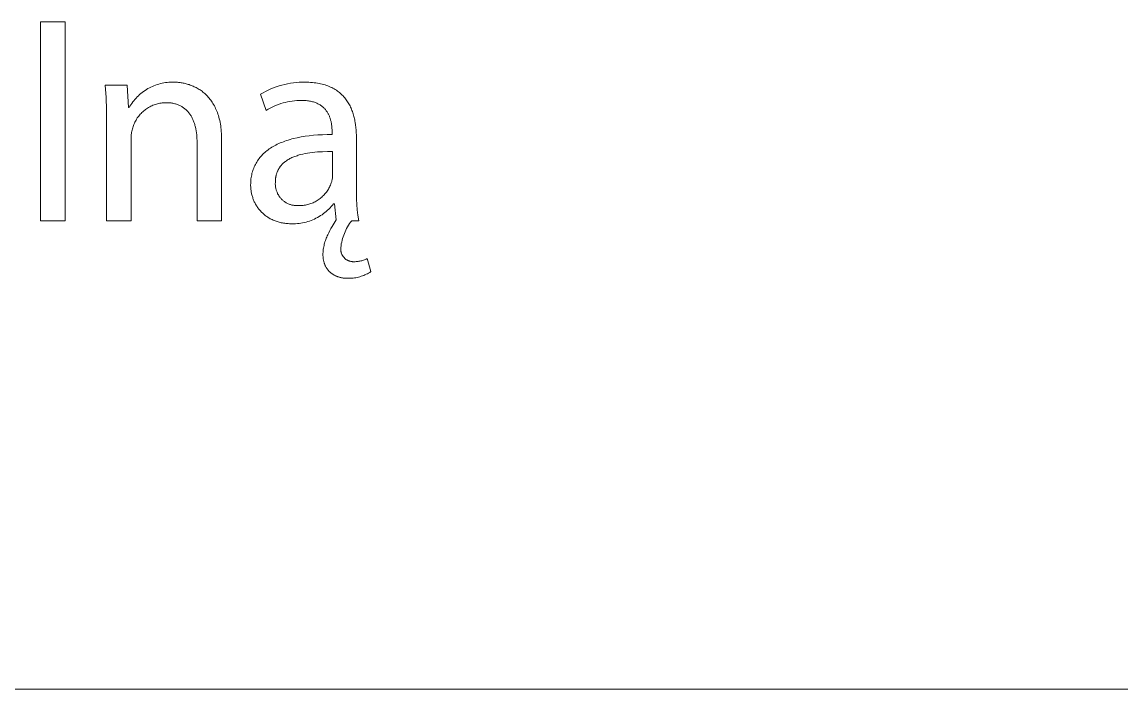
# Model space of a CAD drawing. Header units: millimetres. Extents: x -1421 to 3505, y -683 to 2759.
# Drawn here: x 3095.2 to 3289, y -682.8 to -565.2 of the extents above; entities that cross this region are included whole.
import ezdxf

# ---------------------------------------------------------------- set-up
doc = ezdxf.new("R2010")
doc.units = ezdxf.units.MM
doc.header["$MEASUREMENT"] = 0
doc.layers.add('Domyślny', color=7, linetype='Continuous', true_color=0x000000)

msp = doc.modelspace()

# ---------------------------------------------------------------- linework, layer by layer
at = {"layer": 'Domyślny', "color": 18, "lineweight": 15, "true_color": 0x000000}
for p, q in [((3098.47, -565.22), (3102.8, -565.22)), ((3098.47, -600.24), (3098.47, -565.22)), ((3102.8, -565.22), (3102.8, -600.24)), ((3110, -578.53), (3109.87, -576.37)), ((3109.87, -576.37), (3113.73, -576.37)), ((3113.73, -576.37), (3113.97, -580.32)), ((3116.64, -577.46), (3116.88, -577.29)), ((3116.88, -577.29), (3117.13, -577.13)), ((3117.13, -577.13), (3117.39, -576.97)), ((3117.39, -576.97), (3117.65, -576.83)), ((3117.65, -576.83), (3117.92, -576.7)), ((3117.92, -576.7), (3118.19, -576.57)), ((3118.19, -576.57), (3118.46, -576.46)), ((3118.46, -576.46), (3118.74, -576.35)), ((3118.74, -576.35), (3119.02, -576.25)), ((3119.02, -576.25), (3119.31, -576.17)), ((3119.31, -576.17), (3119.6, -576.09)), ((3119.6, -576.09), (3119.89, -576.02)), ((3119.89, -576.02), (3120.18, -575.96)), ((3120.18, -575.96), (3120.47, -575.91)), ((3120.47, -575.91), (3120.77, -575.88)), ((3120.77, -575.88), (3121.07, -575.85)), ((3121.07, -575.85), (3121.36, -575.83)), ((3121.36, -575.83), (3121.66, -575.82)), ((3121.66, -575.82), (3121.96, -575.83)), ((3121.96, -575.83), (3122.12, -575.83)), ((3122.12, -575.83), (3122.28, -575.83)), ((3122.28, -575.83), (3122.44, -575.84)), ((3122.44, -575.84), (3122.6, -575.85)), ((3122.6, -575.85), (3122.77, -575.86)), ((3122.77, -575.86), (3122.93, -575.88)), ((3122.93, -575.88), (3123.1, -575.9)), ((3123.1, -575.9), (3123.27, -575.93)), ((3123.27, -575.93), (3123.45, -575.96)), ((3123.45, -575.96), (3123.62, -575.99)), ((3123.62, -575.99), (3123.79, -576.02)), ((3123.79, -576.02), (3123.97, -576.06)), ((3123.97, -576.06), (3124.14, -576.11)), ((3124.14, -576.11), (3124.32, -576.16)), ((3124.32, -576.16), (3124.5, -576.21)), ((3124.5, -576.21), (3124.68, -576.26)), ((3124.68, -576.26), (3124.85, -576.33)), ((3124.85, -576.33), (3125.03, -576.39)), ((3125.03, -576.39), (3125.21, -576.46)), ((3125.21, -576.46), (3125.38, -576.54)), ((3125.38, -576.54), (3125.56, -576.62)), ((3125.56, -576.62), (3125.74, -576.7)), ((3125.74, -576.7), (3125.91, -576.79)), ((3125.91, -576.79), (3126.08, -576.89)), ((3126.08, -576.89), (3126.26, -576.99)), ((3126.26, -576.99), (3126.43, -577.09)), ((3126.43, -577.09), (3126.6, -577.2)), ((3126.6, -577.2), (3126.77, -577.32)), ((3126.77, -577.32), (3126.93, -577.44)), ((3126.93, -577.44), (3127.1, -577.57)), ((3138.14, -577.45), (3138.6, -577.22)), ((3138.6, -577.22), (3139.07, -577.02)), ((3139.07, -577.02), (3139.55, -576.82)), ((3139.55, -576.82), (3140.03, -576.65)), ((3140.03, -576.65), (3140.52, -576.49)), ((3140.52, -576.49), (3141.01, -576.34)), ((3141.01, -576.34), (3141.51, -576.22)), ((3141.51, -576.22), (3142.02, -576.11)), ((3142.02, -576.11), (3142.52, -576.02)), ((3142.52, -576.02), (3143.03, -575.95)), ((3143.03, -575.95), (3143.54, -575.89)), ((3143.54, -575.89), (3144.05, -575.85)), ((3144.05, -575.85), (3144.57, -575.83)), ((3144.57, -575.83), (3145.08, -575.83)), ((3145.08, -575.83), (3145.42, -575.83)), ((3145.42, -575.83), (3145.75, -575.85)), ((3145.75, -575.85), (3146.07, -575.86)), ((3146.07, -575.86), (3146.39, -575.89)), ((3146.39, -575.89), (3146.69, -575.92)), ((3146.69, -575.92), (3146.99, -575.96)), ((3146.99, -575.96), (3147.28, -576)), ((3147.28, -576), (3147.57, -576.05)), ((3147.57, -576.05), (3147.84, -576.11)), ((3147.84, -576.11), (3148.11, -576.18)), ((3148.11, -576.18), (3148.37, -576.25)), ((3148.37, -576.25), (3148.63, -576.32)), ((3148.63, -576.32), (3148.88, -576.41)), ((3148.88, -576.41), (3149.12, -576.49)), ((3149.12, -576.49), (3149.35, -576.59)), ((3149.35, -576.59), (3149.58, -576.69)), ((3149.58, -576.69), (3149.8, -576.79)), ((3149.8, -576.79), (3150.01, -576.9)), ((3150.01, -576.9), (3150.22, -577.01)), ((3150.22, -577.01), (3150.42, -577.13)), ((3150.42, -577.13), (3150.61, -577.26)), ((3150.61, -577.26), (3150.8, -577.39)), ((3150.8, -577.39), (3150.98, -577.52)), ((3110.06, -580.69), (3110, -578.53)), ((3114.55, -579.56), (3114.72, -579.32)), ((3114.72, -579.32), (3114.9, -579.09)), ((3114.9, -579.09), (3115.1, -578.86)), ((3115.1, -578.86), (3115.29, -578.64)), ((3115.29, -578.64), (3115.5, -578.42)), ((3115.5, -578.42), (3115.71, -578.21)), ((3115.71, -578.21), (3115.93, -578.01)), ((3115.93, -578.01), (3116.16, -577.82)), ((3116.16, -577.82), (3116.4, -577.63)), ((3116.4, -577.63), (3116.64, -577.46)), ((3127.1, -577.57), (3127.26, -577.7)), ((3127.26, -577.7), (3127.42, -577.84)), ((3127.42, -577.84), (3127.58, -577.99)), ((3127.58, -577.99), (3127.73, -578.14)), ((3127.73, -578.14), (3127.88, -578.29)), ((3127.88, -578.29), (3128.03, -578.46)), ((3128.03, -578.46), (3128.18, -578.63)), ((3128.18, -578.63), (3128.32, -578.8)), ((3128.32, -578.8), (3128.46, -578.99)), ((3128.46, -578.99), (3128.6, -579.18)), ((3128.6, -579.18), (3128.73, -579.37)), ((3128.73, -579.37), (3128.86, -579.58)), ((3137.24, -577.95), (3137.69, -577.69)), ((3138.23, -580.82), (3137.24, -577.95)), ((3137.69, -577.69), (3138.14, -577.45)), ((3142, -579.3), (3141.61, -579.39)), ((3142.41, -579.22), (3142, -579.3)), ((3142.81, -579.15), (3142.41, -579.22)), ((3143.22, -579.1), (3142.81, -579.15)), ((3143.62, -579.06), (3143.22, -579.1)), ((3144.03, -579.04), (3143.62, -579.06)), ((3144.44, -579.03), (3144.03, -579.04)), ((3144.67, -579.03), (3144.44, -579.03)), ((3144.89, -579.04), (3144.67, -579.03)), ((3145.1, -579.05), (3144.89, -579.04)), ((3145.31, -579.07), (3145.1, -579.05)), ((3145.51, -579.09), (3145.31, -579.07)), ((3145.7, -579.12), (3145.51, -579.09)), ((3145.89, -579.15), (3145.7, -579.12)), ((3146.07, -579.19), (3145.89, -579.15)), ((3146.25, -579.23), (3146.07, -579.19)), ((3146.42, -579.27), (3146.25, -579.23)), ((3146.59, -579.32), (3146.42, -579.27)), ((3146.75, -579.37), (3146.59, -579.32)), ((3146.91, -579.43), (3146.75, -579.37)), ((3150.98, -577.52), (3151.16, -577.66)), ((3151.16, -577.66), (3151.33, -577.81)), ((3151.33, -577.81), (3151.49, -577.95)), ((3151.49, -577.95), (3151.65, -578.1)), ((3151.65, -578.1), (3151.8, -578.26)), ((3151.8, -578.26), (3151.95, -578.42)), ((3151.95, -578.42), (3152.09, -578.58)), ((3152.09, -578.58), (3152.22, -578.75)), ((3152.22, -578.75), (3152.35, -578.92)), ((3152.35, -578.92), (3152.48, -579.1)), ((3152.48, -579.1), (3152.6, -579.28)), ((3152.6, -579.28), (3152.71, -579.46)), ((3110.07, -582.85), (3110.06, -580.69)), ((3113.97, -580.32), (3114.07, -580.32)), ((3114.07, -580.32), (3114.22, -580.06)), ((3114.22, -580.06), (3114.38, -579.81)), ((3114.38, -579.81), (3114.55, -579.56)), ((3116.34, -581.17), (3116.19, -581.32)), ((3116.49, -581.03), (3116.34, -581.17)), ((3116.65, -580.89), (3116.49, -581.03)), ((3116.82, -580.75), (3116.65, -580.89)), ((3116.98, -580.62), (3116.82, -580.75)), ((3117.16, -580.5), (3116.98, -580.62)), ((3117.34, -580.38), (3117.16, -580.5)), ((3117.52, -580.27), (3117.34, -580.38)), ((3117.7, -580.17), (3117.52, -580.27)), ((3117.89, -580.07), (3117.7, -580.17)), ((3118.08, -579.98), (3117.89, -580.07)), ((3118.28, -579.9), (3118.08, -579.98)), ((3118.47, -579.82), (3118.28, -579.9)), ((3118.67, -579.75), (3118.47, -579.82)), ((3118.88, -579.69), (3118.67, -579.75)), ((3119.08, -579.63), (3118.88, -579.69)), ((3119.29, -579.58), (3119.08, -579.63)), ((3119.5, -579.54), (3119.29, -579.58)), ((3119.7, -579.5), (3119.5, -579.54)), ((3119.91, -579.48), (3119.7, -579.5)), ((3120.13, -579.45), (3119.91, -579.48)), ((3120.34, -579.44), (3120.13, -579.45)), ((3120.55, -579.44), (3120.34, -579.44)), ((3120.74, -579.44), (3120.55, -579.44)), ((3120.92, -579.44), (3120.74, -579.44)), ((3121.1, -579.46), (3120.92, -579.44)), ((3121.28, -579.47), (3121.1, -579.46)), ((3121.46, -579.49), (3121.28, -579.47)), ((3121.63, -579.52), (3121.46, -579.49)), ((3121.79, -579.55), (3121.63, -579.52)), ((3121.95, -579.58), (3121.79, -579.55)), ((3122.11, -579.62), (3121.95, -579.58)), ((3122.27, -579.66), (3122.11, -579.62)), ((3122.42, -579.71), (3122.27, -579.66)), ((3122.57, -579.76), (3122.42, -579.71)), ((3122.71, -579.81), (3122.57, -579.76)), ((3122.85, -579.87), (3122.71, -579.81)), ((3122.99, -579.93), (3122.85, -579.87)), ((3123.13, -580), (3122.99, -579.93)), ((3123.26, -580.06), (3123.13, -580)), ((3123.39, -580.14), (3123.26, -580.06)), ((3123.51, -580.21), (3123.39, -580.14)), ((3123.63, -580.29), (3123.51, -580.21)), ((3123.75, -580.38), (3123.63, -580.29)), ((3123.86, -580.47), (3123.75, -580.38)), ((3123.97, -580.56), (3123.86, -580.47)), ((3124.08, -580.65), (3123.97, -580.56)), ((3124.19, -580.75), (3124.08, -580.65)), ((3124.29, -580.85), (3124.19, -580.75)), ((3124.39, -580.95), (3124.29, -580.85)), ((3124.48, -581.06), (3124.39, -580.95)), ((3124.57, -581.17), (3124.48, -581.06)), ((3124.66, -581.28), (3124.57, -581.17)), ((3124.75, -581.4), (3124.66, -581.28)), ((3128.86, -579.58), (3128.98, -579.79)), ((3128.98, -579.79), (3129.1, -580.01)), ((3129.1, -580.01), (3129.22, -580.23)), ((3129.22, -580.23), (3129.33, -580.46)), ((3129.33, -580.46), (3129.44, -580.7)), ((3129.44, -580.7), (3129.54, -580.95)), ((3129.54, -580.95), (3129.64, -581.2)), ((3129.64, -581.2), (3129.73, -581.46)), ((3138.58, -580.61), (3138.23, -580.82)), ((3138.94, -580.41), (3138.58, -580.61)), ((3139.3, -580.23), (3138.94, -580.41)), ((3139.67, -580.05), (3139.3, -580.23)), ((3140.05, -579.89), (3139.67, -580.05)), ((3140.43, -579.75), (3140.05, -579.89)), ((3140.82, -579.61), (3140.43, -579.75)), ((3141.21, -579.49), (3140.82, -579.61)), ((3141.61, -579.39), (3141.21, -579.49)), ((3147.06, -579.49), (3146.91, -579.43)), ((3147.2, -579.55), (3147.06, -579.49)), ((3147.34, -579.62), (3147.2, -579.55)), ((3147.48, -579.69), (3147.34, -579.62)), ((3147.61, -579.76), (3147.48, -579.69)), ((3147.74, -579.84), (3147.61, -579.76)), ((3147.86, -579.92), (3147.74, -579.84)), ((3147.97, -580), (3147.86, -579.92)), ((3148.08, -580.08), (3147.97, -580)), ((3148.19, -580.17), (3148.08, -580.08)), ((3148.3, -580.26), (3148.19, -580.17)), ((3148.39, -580.35), (3148.3, -580.26)), ((3148.49, -580.45), (3148.39, -580.35)), ((3148.58, -580.54), (3148.49, -580.45)), ((3148.67, -580.64), (3148.58, -580.54)), ((3148.75, -580.74), (3148.67, -580.64)), ((3148.83, -580.85), (3148.75, -580.74)), ((3148.9, -580.95), (3148.83, -580.85)), ((3148.98, -581.06), (3148.9, -580.95)), ((3149.04, -581.16), (3148.98, -581.06)), ((3149.11, -581.27), (3149.04, -581.16)), ((3149.17, -581.38), (3149.11, -581.27)), ((3152.71, -579.46), (3152.82, -579.64)), ((3152.82, -579.64), (3152.92, -579.83)), ((3152.92, -579.83), (3153.02, -580.02)), ((3153.02, -580.02), (3153.12, -580.21)), ((3153.12, -580.21), (3153.21, -580.41)), ((3153.21, -580.41), (3153.29, -580.61)), ((3153.29, -580.61), (3153.37, -580.81)), ((3153.37, -580.81), (3153.45, -581.01)), ((3153.45, -581.01), (3153.52, -581.22)), ((3153.52, -581.22), (3153.59, -581.43)), ((3110.07, -600.25), (3110.07, -582.85)), ((3115, -583.07), (3114.92, -583.26)), ((3115.09, -582.88), (3115, -583.07)), ((3115.19, -582.69), (3115.09, -582.88)), ((3115.29, -582.5), (3115.19, -582.69)), ((3115.4, -582.32), (3115.29, -582.5)), ((3115.52, -582.14), (3115.4, -582.32)), ((3115.64, -581.97), (3115.52, -582.14)), ((3115.77, -581.8), (3115.64, -581.97)), ((3115.9, -581.64), (3115.77, -581.8)), ((3116.04, -581.48), (3115.9, -581.64)), ((3116.19, -581.32), (3116.04, -581.48)), ((3124.83, -581.52), (3124.75, -581.4)), ((3124.91, -581.64), (3124.83, -581.52)), ((3124.99, -581.76), (3124.91, -581.64)), ((3125.06, -581.89), (3124.99, -581.76)), ((3125.13, -582.02), (3125.06, -581.89)), ((3125.2, -582.15), (3125.13, -582.02)), ((3125.27, -582.29), (3125.2, -582.15)), ((3125.33, -582.42), (3125.27, -582.29)), ((3125.39, -582.56), (3125.33, -582.42)), ((3125.45, -582.7), (3125.39, -582.56)), ((3125.5, -582.85), (3125.45, -582.7)), ((3125.55, -583), (3125.5, -582.85)), ((3125.6, -583.14), (3125.55, -583)), ((3125.65, -583.3), (3125.6, -583.14)), ((3129.73, -581.46), (3129.82, -581.73)), ((3129.82, -581.73), (3129.9, -582.01)), ((3129.9, -582.01), (3129.97, -582.29)), ((3129.97, -582.29), (3130.04, -582.59)), ((3130.04, -582.59), (3130.11, -582.89)), ((3130.11, -582.89), (3130.16, -583.2)), ((3130.16, -583.2), (3130.22, -583.52)), ((3149.23, -581.49), (3149.17, -581.38)), ((3149.28, -581.6), (3149.23, -581.49)), ((3149.33, -581.72), (3149.28, -581.6)), ((3149.38, -581.83), (3149.33, -581.72)), ((3149.43, -581.94), (3149.38, -581.83)), ((3149.47, -582.06), (3149.43, -581.94)), ((3149.51, -582.17), (3149.47, -582.06)), ((3149.55, -582.29), (3149.51, -582.17)), ((3149.58, -582.4), (3149.55, -582.29)), ((3149.61, -582.52), (3149.58, -582.4)), ((3149.64, -582.63), (3149.61, -582.52)), ((3149.67, -582.75), (3149.64, -582.63)), ((3149.69, -582.86), (3149.67, -582.75)), ((3149.74, -583.09), (3149.69, -582.86)), ((3149.77, -583.32), (3149.74, -583.09)), ((3153.59, -581.43), (3153.65, -581.63)), ((3153.65, -581.63), (3153.71, -581.85)), ((3153.71, -581.85), (3153.76, -582.06)), ((3153.76, -582.06), (3153.81, -582.27)), ((3153.81, -582.27), (3153.86, -582.49)), ((3153.86, -582.49), (3153.9, -582.71)), ((3153.9, -582.71), (3153.94, -582.93)), ((3153.94, -582.93), (3154.01, -583.37)), ((3114.46, -585.07), (3114.45, -585.28)), ((3114.49, -584.87), (3114.46, -585.07)), ((3114.52, -584.67), (3114.49, -584.87)), ((3114.56, -584.46), (3114.52, -584.67)), ((3114.6, -584.26), (3114.56, -584.46)), ((3114.65, -584.06), (3114.6, -584.26)), ((3114.71, -583.86), (3114.65, -584.06)), ((3114.77, -583.66), (3114.71, -583.86)), ((3114.84, -583.46), (3114.77, -583.66)), ((3114.92, -583.26), (3114.84, -583.46)), ((3125.69, -583.45), (3125.65, -583.3)), ((3125.73, -583.6), (3125.69, -583.45)), ((3125.77, -583.76), (3125.73, -583.6)), ((3125.84, -584.08), (3125.77, -583.76)), ((3125.9, -584.41), (3125.84, -584.08)), ((3125.95, -584.74), (3125.9, -584.41)), ((3125.99, -585.08), (3125.95, -584.74)), ((3126.02, -585.42), (3125.99, -585.08)), ((3130.22, -583.52), (3130.26, -583.84)), ((3130.26, -583.84), (3130.3, -584.18)), ((3130.3, -584.18), (3130.33, -584.52)), ((3130.33, -584.52), (3130.36, -584.87)), ((3130.36, -584.87), (3130.38, -585.23)), ((3145.84, -585.26), (3146.6, -585.18)), ((3146.6, -585.18), (3147.37, -585.12)), ((3147.37, -585.12), (3148.18, -585.08)), ((3148.18, -585.08), (3149, -585.05)), ((3149, -585.05), (3149.86, -585.05)), ((3149.8, -583.54), (3149.77, -583.32)), ((3149.82, -583.76), (3149.8, -583.54)), ((3149.84, -583.97), (3149.82, -583.76)), ((3149.85, -584.17), (3149.84, -583.97)), ((3149.85, -584.37), (3149.85, -584.17)), ((3149.86, -584.56), (3149.85, -584.37)), ((3149.86, -585.05), (3149.86, -584.56)), ((3154.01, -583.37), (3154.06, -583.81)), ((3154.06, -583.81), (3154.1, -584.26)), ((3154.1, -584.26), (3154.13, -584.71)), ((3154.13, -584.71), (3154.15, -585.16)), ((3154.15, -585.16), (3154.15, -585.61)), ((3114.45, -585.28), (3114.43, -585.49)), ((3114.43, -585.49), (3114.43, -585.69)), ((3114.43, -585.69), (3114.43, -585.9)), ((3114.43, -585.9), (3114.43, -600.25)), ((3126.04, -585.77), (3126.02, -585.42)), ((3126.06, -586.13), (3126.04, -585.77)), ((3126.06, -586.49), (3126.06, -586.13)), ((3126.06, -600.25), (3126.06, -586.49)), ((3130.38, -585.23), (3130.39, -585.6)), ((3130.39, -585.6), (3130.39, -585.98)), ((3130.39, -585.98), (3130.39, -600.25)), ((3139.46, -587.17), (3139.7, -587.04)), ((3139.7, -587.04), (3139.94, -586.91)), ((3139.94, -586.91), (3140.2, -586.78)), ((3140.2, -586.78), (3140.45, -586.66)), ((3140.45, -586.66), (3140.72, -586.54)), ((3140.72, -586.54), (3140.99, -586.43)), ((3140.99, -586.43), (3141.27, -586.32)), ((3141.27, -586.32), (3141.55, -586.21)), ((3141.55, -586.21), (3141.85, -586.11)), ((3141.85, -586.11), (3142.14, -586.02)), ((3142.14, -586.02), (3142.45, -585.93)), ((3142.45, -585.93), (3142.76, -585.84)), ((3142.76, -585.84), (3143.08, -585.76)), ((3143.08, -585.76), (3143.73, -585.61)), ((3143.73, -585.61), (3144.41, -585.47)), ((3144.41, -585.47), (3145.11, -585.36)), ((3145.11, -585.36), (3145.84, -585.26)), ((3154.15, -585.61), (3154.15, -594.53)), ((3137.13, -589.12), (3137.28, -588.93)), ((3137.28, -588.93), (3137.45, -588.75)), ((3137.45, -588.75), (3137.62, -588.57)), ((3137.62, -588.57), (3137.79, -588.4)), ((3137.79, -588.4), (3137.98, -588.23)), ((3137.98, -588.23), (3138.17, -588.07)), ((3138.17, -588.07), (3138.37, -587.91)), ((3138.37, -587.91), (3138.57, -587.75)), ((3138.57, -587.75), (3138.78, -587.6)), ((3138.78, -587.6), (3139, -587.45)), ((3139, -587.45), (3139.23, -587.31)), ((3139.23, -587.31), (3139.46, -587.17)), ((3142.96, -589.05), (3142.78, -589.13)), ((3143.14, -588.98), (3142.96, -589.05)), ((3143.32, -588.91), (3143.14, -588.98)), ((3143.51, -588.84), (3143.32, -588.91)), ((3143.7, -588.78), (3143.51, -588.84)), ((3143.89, -588.71), (3143.7, -588.78)), ((3144.08, -588.66), (3143.89, -588.71)), ((3144.28, -588.6), (3144.08, -588.66)), ((3144.69, -588.5), (3144.28, -588.6)), ((3145.1, -588.41), (3144.69, -588.5)), ((3145.52, -588.34), (3145.1, -588.41)), ((3145.95, -588.27), (3145.52, -588.34)), ((3146.38, -588.21), (3145.95, -588.27)), ((3146.82, -588.17), (3146.38, -588.21)), ((3147.27, -588.13), (3146.82, -588.17)), ((3147.72, -588.1), (3147.27, -588.13)), ((3148.16, -588.08), (3147.72, -588.1)), ((3149.06, -588.06), (3148.16, -588.08)), ((3149.95, -588.07), (3149.06, -588.06)), ((3149.95, -592.2), (3149.95, -588.07)), ((3135.95, -591.19), (3136.04, -590.96)), ((3136.04, -590.96), (3136.13, -590.74)), ((3136.13, -590.74), (3136.23, -590.52)), ((3136.23, -590.52), (3136.34, -590.31)), ((3136.34, -590.31), (3136.45, -590.1)), ((3136.45, -590.1), (3136.57, -589.9)), ((3136.57, -589.9), (3136.7, -589.69)), ((3136.7, -589.69), (3136.84, -589.5)), ((3136.84, -589.5), (3136.98, -589.3)), ((3136.98, -589.3), (3137.13, -589.12)), ((3140.53, -590.98), (3140.48, -591.06)), ((3140.57, -590.91), (3140.53, -590.98)), ((3140.62, -590.84), (3140.57, -590.91)), ((3140.67, -590.77), (3140.62, -590.84)), ((3140.72, -590.7), (3140.67, -590.77)), ((3140.78, -590.63), (3140.72, -590.7)), ((3140.83, -590.56), (3140.78, -590.63)), ((3140.89, -590.49), (3140.83, -590.56)), ((3140.95, -590.43), (3140.89, -590.49)), ((3141, -590.36), (3140.95, -590.43)), ((3141.07, -590.3), (3141, -590.36)), ((3141.13, -590.24), (3141.07, -590.3)), ((3141.19, -590.18), (3141.13, -590.24)), ((3141.25, -590.12), (3141.19, -590.18)), ((3141.32, -590.06), (3141.25, -590.12)), ((3141.39, -590), (3141.32, -590.06)), ((3141.45, -589.94), (3141.39, -590)), ((3141.52, -589.89), (3141.45, -589.94)), ((3141.67, -589.78), (3141.52, -589.89)), ((3141.81, -589.68), (3141.67, -589.78)), ((3141.96, -589.58), (3141.81, -589.68)), ((3142.12, -589.48), (3141.96, -589.58)), ((3142.28, -589.39), (3142.12, -589.48)), ((3142.44, -589.3), (3142.28, -589.39)), ((3142.61, -589.21), (3142.44, -589.3)), ((3142.78, -589.13), (3142.61, -589.21)), ((3135.54, -593.13), (3135.56, -592.87)), ((3135.56, -592.87), (3135.6, -592.62)), ((3135.6, -592.62), (3135.64, -592.37)), ((3135.64, -592.37), (3135.69, -592.13)), ((3135.69, -592.13), (3135.74, -591.89)), ((3135.74, -591.89), (3135.8, -591.65)), ((3135.8, -591.65), (3135.88, -591.42)), ((3135.88, -591.42), (3135.95, -591.19)), ((3139.89, -592.91), (3139.88, -593.01)), ((3139.9, -592.81), (3139.89, -592.91)), ((3139.91, -592.71), (3139.9, -592.81)), ((3139.93, -592.61), (3139.91, -592.71)), ((3139.94, -592.51), (3139.93, -592.61)), ((3139.96, -592.42), (3139.94, -592.51)), ((3139.98, -592.32), (3139.96, -592.42)), ((3140, -592.23), (3139.98, -592.32)), ((3140.03, -592.14), (3140, -592.23)), ((3140.05, -592.05), (3140.03, -592.14)), ((3140.08, -591.96), (3140.05, -592.05)), ((3140.11, -591.87), (3140.08, -591.96)), ((3140.14, -591.78), (3140.11, -591.87)), ((3140.17, -591.7), (3140.14, -591.78)), ((3140.2, -591.61), (3140.17, -591.7)), ((3140.24, -591.53), (3140.2, -591.61)), ((3140.27, -591.45), (3140.24, -591.53)), ((3140.31, -591.37), (3140.27, -591.45)), ((3140.35, -591.29), (3140.31, -591.37)), ((3140.39, -591.21), (3140.35, -591.29)), ((3140.43, -591.13), (3140.39, -591.21)), ((3140.48, -591.06), (3140.43, -591.13)), ((3149.86, -593.04), (3149.89, -592.9)), ((3149.89, -592.9), (3149.91, -592.76)), ((3149.91, -592.76), (3149.93, -592.62)), ((3149.93, -592.62), (3149.94, -592.48)), ((3149.94, -592.48), (3149.95, -592.34)), ((3149.95, -592.34), (3149.95, -592.2)), ((3135.5, -593.92), (3135.51, -593.66)), ((3135.5, -594.09), (3135.5, -593.92)), ((3135.51, -594.25), (3135.5, -594.09)), ((3135.51, -593.66), (3135.52, -593.39)), ((3135.52, -594.41), (3135.51, -594.25)), ((3135.52, -593.39), (3135.54, -593.13)), ((3135.53, -594.57), (3135.52, -594.41)), ((3135.55, -594.73), (3135.53, -594.57)), ((3135.57, -594.89), (3135.55, -594.73)), ((3139.86, -593.56), (3139.85, -593.7)), ((3139.85, -593.7), (3139.85, -593.83)), ((3139.85, -593.83), (3139.86, -593.96)), ((3139.87, -593.43), (3139.86, -593.56)), ((3139.86, -593.96), (3139.87, -594.09)), ((3139.88, -593.01), (3139.87, -593.11)), ((3139.87, -593.11), (3139.87, -593.22)), ((3139.87, -593.22), (3139.87, -593.32)), ((3139.87, -593.32), (3139.87, -593.43)), ((3139.87, -594.09), (3139.88, -594.22)), ((3139.88, -594.22), (3139.9, -594.35)), ((3139.9, -594.35), (3139.92, -594.48)), ((3139.92, -594.48), (3139.95, -594.61)), ((3139.95, -594.61), (3139.98, -594.74)), ((3139.98, -594.74), (3140.02, -594.87)), ((3140.02, -594.87), (3140.06, -594.99)), ((3148.98, -595.02), (3149.09, -594.85)), ((3149.09, -594.85), (3149.2, -594.68)), ((3149.2, -594.68), (3149.3, -594.5)), ((3149.3, -594.5), (3149.39, -594.33)), ((3149.39, -594.33), (3149.48, -594.14)), ((3149.48, -594.14), (3149.56, -593.96)), ((3149.56, -593.96), (3149.64, -593.77)), ((3149.64, -593.77), (3149.71, -593.58)), ((3149.71, -593.58), (3149.75, -593.45)), ((3149.75, -593.45), (3149.79, -593.31)), ((3149.79, -593.31), (3149.83, -593.18)), ((3149.83, -593.18), (3149.86, -593.04)), ((3154.15, -594.53), (3154.15, -595.49)), ((3135.59, -595.05), (3135.57, -594.89)), ((3135.62, -595.21), (3135.59, -595.05)), ((3135.65, -595.37), (3135.62, -595.21)), ((3135.68, -595.53), (3135.65, -595.37)), ((3135.72, -595.69), (3135.68, -595.53)), ((3135.76, -595.84), (3135.72, -595.69)), ((3135.81, -596), (3135.76, -595.84)), ((3135.86, -596.15), (3135.81, -596)), ((3135.91, -596.3), (3135.86, -596.15)), ((3135.96, -596.46), (3135.91, -596.3)), ((3136.02, -596.61), (3135.96, -596.46)), ((3136.09, -596.75), (3136.02, -596.61)), ((3136.15, -596.9), (3136.09, -596.75)), ((3140.06, -594.99), (3140.1, -595.12)), ((3140.1, -595.12), (3140.15, -595.24)), ((3140.15, -595.24), (3140.21, -595.36)), ((3140.21, -595.36), (3140.26, -595.48)), ((3140.26, -595.48), (3140.33, -595.6)), ((3140.33, -595.6), (3140.39, -595.71)), ((3140.39, -595.71), (3140.46, -595.83)), ((3140.46, -595.83), (3140.53, -595.94)), ((3140.53, -595.94), (3140.61, -596.04)), ((3140.61, -596.04), (3140.69, -596.15)), ((3140.69, -596.15), (3140.78, -596.25)), ((3140.78, -596.25), (3140.86, -596.35)), ((3140.86, -596.35), (3140.95, -596.44)), ((3140.95, -596.44), (3141.05, -596.54)), ((3141.05, -596.54), (3141.15, -596.63)), ((3141.15, -596.63), (3141.25, -596.71)), ((3141.25, -596.71), (3141.35, -596.8)), ((3141.35, -596.8), (3141.46, -596.87)), ((3146.88, -596.89), (3147.05, -596.79)), ((3147.05, -596.79), (3147.23, -596.69)), ((3147.23, -596.69), (3147.4, -596.58)), ((3147.4, -596.58), (3147.57, -596.46)), ((3147.57, -596.46), (3147.73, -596.34)), ((3147.73, -596.34), (3147.89, -596.21)), ((3147.89, -596.21), (3148.04, -596.08)), ((3148.04, -596.08), (3148.19, -595.94)), ((3148.19, -595.94), (3148.33, -595.8)), ((3148.33, -595.8), (3148.47, -595.66)), ((3148.47, -595.66), (3148.61, -595.5)), ((3148.61, -595.5), (3148.74, -595.35)), ((3148.74, -595.35), (3148.86, -595.19)), ((3148.86, -595.19), (3148.98, -595.02)), ((3154.15, -595.49), (3154.17, -596.44)), ((3154.17, -596.44), (3154.22, -597.39)), ((3136.22, -597.05), (3136.15, -596.9)), ((3136.3, -597.19), (3136.22, -597.05)), ((3136.38, -597.33), (3136.3, -597.19)), ((3136.46, -597.48), (3136.38, -597.33)), ((3136.54, -597.61), (3136.46, -597.48)), ((3136.63, -597.75), (3136.54, -597.61)), ((3136.72, -597.89), (3136.63, -597.75)), ((3136.82, -598.02), (3136.72, -597.89)), ((3136.91, -598.15), (3136.82, -598.02)), ((3137.02, -598.28), (3136.91, -598.15)), ((3137.12, -598.4), (3137.02, -598.28)), ((3137.23, -598.53), (3137.12, -598.4)), ((3137.34, -598.65), (3137.23, -598.53)), ((3137.46, -598.77), (3137.34, -598.65)), ((3141.46, -596.87), (3141.57, -596.95)), ((3141.57, -596.95), (3141.68, -597.02)), ((3141.68, -597.02), (3141.79, -597.09)), ((3141.79, -597.09), (3141.91, -597.15)), ((3141.91, -597.15), (3142.02, -597.21)), ((3142.02, -597.21), (3142.14, -597.27)), ((3142.14, -597.27), (3142.27, -597.32)), ((3142.27, -597.32), (3142.39, -597.36)), ((3142.39, -597.36), (3142.52, -597.41)), ((3142.52, -597.41), (3142.64, -597.44)), ((3142.64, -597.44), (3142.77, -597.48)), ((3142.77, -597.48), (3142.9, -597.51)), ((3142.9, -597.51), (3143.03, -597.53)), ((3143.03, -597.53), (3143.16, -597.55)), ((3143.16, -597.55), (3143.29, -597.57)), ((3143.29, -597.57), (3143.42, -597.58)), ((3143.42, -597.58), (3143.55, -597.59)), ((3143.55, -597.59), (3143.69, -597.59)), ((3143.69, -597.59), (3143.82, -597.59)), ((3143.82, -597.59), (3143.95, -597.58)), ((3143.95, -597.58), (3144.15, -597.58)), ((3144.15, -597.58), (3144.36, -597.58)), ((3144.36, -597.58), (3144.56, -597.57)), ((3144.56, -597.57), (3144.76, -597.55)), ((3144.76, -597.55), (3144.96, -597.52)), ((3144.96, -597.52), (3145.16, -597.49)), ((3145.16, -597.49), (3145.36, -597.45)), ((3145.36, -597.45), (3145.56, -597.4)), ((3145.56, -597.4), (3145.75, -597.35)), ((3145.75, -597.35), (3145.95, -597.29)), ((3145.95, -597.29), (3146.14, -597.22)), ((3146.14, -597.22), (3146.33, -597.15)), ((3146.33, -597.15), (3146.51, -597.07)), ((3146.51, -597.07), (3146.7, -596.98)), ((3146.7, -596.98), (3146.88, -596.89)), ((3148.84, -598.6), (3148.6, -598.8)), ((3149.07, -598.39), (3148.84, -598.6)), ((3149.3, -598.18), (3149.07, -598.39)), ((3149.51, -597.95), (3149.3, -598.18)), ((3149.72, -597.72), (3149.51, -597.95)), ((3149.92, -597.48), (3149.72, -597.72)), ((3150.12, -597.24), (3149.92, -597.48)), ((3150.27, -597.24), (3150.12, -597.24)), ((3150.59, -600.09), (3150.27, -597.24)), ((3154.22, -597.39), (3154.3, -598.35)), ((3154.3, -598.35), (3154.41, -599.29)), ((3102.8, -600.24), (3098.47, -600.24)), ((3114.43, -600.25), (3110.07, -600.25)), ((3130.39, -600.25), (3126.06, -600.25)), ((3137.58, -598.88), (3137.46, -598.77)), ((3137.7, -599), (3137.58, -598.88)), ((3137.83, -599.11), (3137.7, -599)), ((3137.96, -599.22), (3137.83, -599.11)), ((3138.09, -599.32), (3137.96, -599.22)), ((3138.23, -599.42), (3138.09, -599.32)), ((3138.37, -599.52), (3138.23, -599.42)), ((3138.52, -599.62), (3138.37, -599.52)), ((3138.67, -599.71), (3138.52, -599.62)), ((3138.82, -599.8), (3138.67, -599.71)), ((3138.97, -599.89), (3138.82, -599.8)), ((3139.13, -599.97), (3138.97, -599.89)), ((3139.29, -600.05), (3139.13, -599.97)), ((3139.46, -600.12), (3139.29, -600.05)), ((3139.63, -600.2), (3139.46, -600.12)), ((3139.8, -600.26), (3139.63, -600.2)), ((3139.98, -600.33), (3139.8, -600.26)), ((3140.15, -600.39), (3139.98, -600.33)), ((3140.34, -600.44), (3140.15, -600.39)), ((3140.52, -600.5), (3140.34, -600.44)), ((3140.71, -600.54), (3140.52, -600.5)), ((3140.91, -600.59), (3140.71, -600.54)), ((3141.1, -600.63), (3140.91, -600.59)), ((3141.3, -600.66), (3141.1, -600.63)), ((3141.51, -600.69), (3141.3, -600.66)), ((3144.36, -600.67), (3144.05, -600.72)), ((3144.67, -600.62), (3144.36, -600.67)), ((3144.97, -600.56), (3144.67, -600.62)), ((3145.28, -600.48), (3144.97, -600.56)), ((3145.58, -600.4), (3145.28, -600.48)), ((3145.87, -600.3), (3145.58, -600.4)), ((3146.17, -600.2), (3145.87, -600.3)), ((3146.46, -600.08), (3146.17, -600.2)), ((3146.74, -599.95), (3146.46, -600.08)), ((3147.02, -599.82), (3146.74, -599.95)), ((3147.3, -599.67), (3147.02, -599.82)), ((3147.57, -599.52), (3147.3, -599.67)), ((3147.84, -599.35), (3147.57, -599.52)), ((3148.1, -599.18), (3147.84, -599.35)), ((3148.35, -598.99), (3148.1, -599.18)), ((3148.6, -598.8), (3148.35, -598.99)), ((3149.85, -601.28), (3150.24, -600.65)), ((3150.24, -600.65), (3150.59, -600.09)), ((3153.12, -600.5), (3152.94, -600.76)), ((3153.32, -600.24), (3153.12, -600.5)), ((3154.55, -600.24), (3153.32, -600.24)), ((3154.41, -599.29), (3154.55, -600.24)), ((3141.71, -600.72), (3141.51, -600.69)), ((3141.93, -600.74), (3141.71, -600.72)), ((3142.14, -600.76), (3141.93, -600.74)), ((3142.36, -600.77), (3142.14, -600.76)), ((3142.58, -600.78), (3142.36, -600.77)), ((3142.8, -600.78), (3142.58, -600.78)), ((3143.11, -600.78), (3142.8, -600.78)), ((3143.43, -600.77), (3143.11, -600.78)), ((3143.74, -600.75), (3143.43, -600.77)), ((3144.05, -600.72), (3143.74, -600.75)), ((3149.09, -602.74), (3149.27, -602.35)), ((3149.27, -602.35), (3149.46, -601.98)), ((3149.46, -601.98), (3149.66, -601.62)), ((3149.66, -601.62), (3149.85, -601.28)), ((3152.02, -602.47), (3151.91, -602.78)), ((3152.15, -602.18), (3152.02, -602.47)), ((3152.29, -601.88), (3152.15, -602.18)), ((3152.43, -601.59), (3152.29, -601.88)), ((3152.59, -601.31), (3152.43, -601.59)), ((3152.76, -601.03), (3152.59, -601.31)), ((3152.94, -600.76), (3152.76, -601.03)), ((3148.44, -604.61), (3148.49, -604.4)), ((3148.49, -604.4), (3148.55, -604.18)), ((3148.55, -604.18), (3148.61, -603.97)), ((3148.61, -603.97), (3148.68, -603.75)), ((3148.68, -603.75), (3148.76, -603.54)), ((3148.76, -603.54), (3148.83, -603.34)), ((3148.83, -603.34), (3148.92, -603.13)), ((3148.92, -603.13), (3149, -602.93)), ((3149, -602.93), (3149.09, -602.74)), ((3151.49, -604.34), (3151.44, -604.66)), ((3151.55, -604.02), (3151.49, -604.34)), ((3151.62, -603.7), (3151.55, -604.02)), ((3151.71, -603.39), (3151.62, -603.7)), ((3151.8, -603.08), (3151.71, -603.39)), ((3151.91, -602.78), (3151.8, -603.08)), ((3148.25, -605.96), (3148.26, -605.85)), ((3148.25, -606.08), (3148.25, -605.96)), ((3148.25, -606.19), (3148.25, -606.08)), ((3148.25, -606.32), (3148.25, -606.19)), ((3148.25, -606.44), (3148.25, -606.32)), ((3148.26, -606.57), (3148.25, -606.44)), ((3148.26, -605.73), (3148.28, -605.51)), ((3148.26, -605.85), (3148.26, -605.73)), ((3148.28, -605.51), (3148.31, -605.28)), ((3148.31, -605.28), (3148.35, -605.06)), ((3148.35, -605.06), (3148.39, -604.83)), ((3148.39, -604.83), (3148.44, -604.61)), ((3151.39, -605.06), (3151.38, -605.13)), ((3151.38, -605.13), (3151.38, -605.21)), ((3151.38, -605.21), (3151.38, -605.29)), ((3151.38, -605.29), (3151.38, -605.36)), ((3151.38, -605.36), (3151.39, -605.44)), ((3151.4, -604.98), (3151.39, -605.06)), ((3151.39, -605.44), (3151.4, -605.51)), ((3151.44, -604.66), (3151.4, -604.98)), ((3151.4, -605.51), (3151.41, -605.59)), ((3151.41, -605.59), (3151.42, -605.67)), ((3151.42, -605.67), (3151.44, -605.74)), ((3151.44, -605.74), (3151.45, -605.82)), ((3151.45, -605.82), (3151.48, -605.89)), ((3151.48, -605.89), (3151.5, -605.96)), ((3151.5, -605.96), (3151.53, -606.03)), ((3151.53, -606.03), (3151.55, -606.11)), ((3151.55, -606.11), (3151.58, -606.18)), ((3151.58, -606.18), (3151.62, -606.25)), ((3151.62, -606.25), (3151.65, -606.31)), ((3151.65, -606.31), (3151.69, -606.38)), ((3151.69, -606.38), (3151.73, -606.45)), ((3151.73, -606.45), (3151.77, -606.51)), ((3148.27, -606.69), (3148.26, -606.57)), ((3148.28, -606.81), (3148.27, -606.69)), ((3148.3, -606.93), (3148.28, -606.81)), ((3148.31, -607.04), (3148.3, -606.93)), ((3148.33, -607.16), (3148.31, -607.04)), ((3148.36, -607.27), (3148.33, -607.16)), ((3148.38, -607.38), (3148.36, -607.27)), ((3148.41, -607.49), (3148.38, -607.38)), ((3148.44, -607.59), (3148.41, -607.49)), ((3148.47, -607.7), (3148.44, -607.59)), ((3148.5, -607.8), (3148.47, -607.7)), ((3148.54, -607.9), (3148.5, -607.8)), ((3148.58, -608), (3148.54, -607.9)), ((3148.62, -608.09), (3148.58, -608)), ((3148.66, -608.19), (3148.62, -608.09)), ((3148.71, -608.28), (3148.66, -608.19)), ((3148.76, -608.37), (3148.71, -608.28)), ((3148.81, -608.46), (3148.76, -608.37)), ((3151.77, -606.51), (3151.82, -606.57)), ((3151.82, -606.57), (3151.87, -606.63)), ((3151.87, -606.63), (3151.92, -606.69)), ((3151.92, -606.69), (3151.97, -606.75)), ((3151.97, -606.75), (3152.02, -606.8)), ((3152.02, -606.8), (3152.07, -606.86)), ((3152.07, -606.86), (3152.13, -606.91)), ((3152.13, -606.91), (3152.19, -606.96)), ((3152.19, -606.96), (3152.25, -607.01)), ((3152.25, -607.01), (3152.31, -607.05)), ((3152.31, -607.05), (3152.37, -607.1)), ((3152.37, -607.1), (3152.44, -607.14)), ((3152.44, -607.14), (3152.5, -607.18)), ((3152.5, -607.18), (3152.57, -607.21)), ((3152.57, -607.21), (3152.64, -607.25)), ((3152.64, -607.25), (3152.71, -607.28)), ((3152.71, -607.28), (3152.78, -607.31)), ((3152.78, -607.31), (3152.85, -607.33)), ((3152.85, -607.33), (3152.93, -607.36)), ((3152.93, -607.36), (3153, -607.38)), ((3153, -607.38), (3153.07, -607.4)), ((3153.07, -607.4), (3153.15, -607.42)), ((3153.15, -607.42), (3153.22, -607.43)), ((3153.22, -607.43), (3153.3, -607.44)), ((3153.3, -607.44), (3153.38, -607.45)), ((3153.38, -607.45), (3153.45, -607.46)), ((3153.45, -607.46), (3153.53, -607.46)), ((3153.53, -607.46), (3153.61, -607.46)), ((3153.61, -607.46), (3153.68, -607.46)), ((3153.68, -607.46), (3153.76, -607.46)), ((3153.76, -607.46), (3153.93, -607.46)), ((3153.93, -607.46), (3154.09, -607.45)), ((3154.09, -607.45), (3154.26, -607.44)), ((3154.26, -607.44), (3154.43, -607.42)), ((3154.43, -607.42), (3154.59, -607.39)), ((3154.59, -607.39), (3154.76, -607.36)), ((3154.76, -607.36), (3154.92, -607.33)), ((3154.92, -607.33), (3155.08, -607.29)), ((3155.08, -607.29), (3155.25, -607.24)), ((3155.25, -607.24), (3155.41, -607.19)), ((3155.41, -607.19), (3155.56, -607.13)), ((3155.56, -607.13), (3155.72, -607.07)), ((3155.72, -607.07), (3155.87, -607)), ((3155.87, -607), (3156.02, -606.93)), ((3156.02, -606.93), (3156.71, -609.21)), ((3148.86, -608.55), (3148.81, -608.46)), ((3148.91, -608.64), (3148.86, -608.55)), ((3148.97, -608.72), (3148.91, -608.64)), ((3149.03, -608.8), (3148.97, -608.72)), ((3149.09, -608.88), (3149.03, -608.8)), ((3149.15, -608.96), (3149.09, -608.88)), ((3149.22, -609.03), (3149.15, -608.96)), ((3149.28, -609.11), (3149.22, -609.03)), ((3149.35, -609.18), (3149.28, -609.11)), ((3149.42, -609.25), (3149.35, -609.18)), ((3149.5, -609.31), (3149.42, -609.25)), ((3149.57, -609.38), (3149.5, -609.31)), ((3149.65, -609.44), (3149.57, -609.38)), ((3149.72, -609.5), (3149.65, -609.44)), ((3149.8, -609.56), (3149.72, -609.5)), ((3149.88, -609.62), (3149.8, -609.56)), ((3149.97, -609.68), (3149.88, -609.62)), ((3150.05, -609.73), (3149.97, -609.68)), ((3150.14, -609.78), (3150.05, -609.73)), ((3150.23, -609.83), (3150.14, -609.78)), ((3150.32, -609.88), (3150.23, -609.83)), ((3150.41, -609.92), (3150.32, -609.88)), ((3150.5, -609.97), (3150.41, -609.92)), ((3150.59, -610.01), (3150.5, -609.97)), ((3150.69, -610.05), (3150.59, -610.01)), ((3150.79, -610.08), (3150.69, -610.05)), ((3150.88, -610.12), (3150.79, -610.08)), ((3150.98, -610.15), (3150.88, -610.12)), ((3151.08, -610.18), (3150.98, -610.15)), ((3151.19, -610.21), (3151.08, -610.18)), ((3151.29, -610.24), (3151.19, -610.21)), ((3151.4, -610.26), (3151.29, -610.24)), ((3151.5, -610.29), (3151.4, -610.26)), ((3151.61, -610.31), (3151.5, -610.29)), ((3151.72, -610.32), (3151.61, -610.31)), ((3151.83, -610.34), (3151.72, -610.32)), ((3151.94, -610.35), (3151.83, -610.34)), ((3152.05, -610.37), (3151.94, -610.35)), ((3152.16, -610.38), (3152.05, -610.37)), ((3152.28, -610.38), (3152.16, -610.38)), ((3153.35, -610.37), (3153.11, -610.39)), ((3153.58, -610.35), (3153.35, -610.37)), ((3153.82, -610.32), (3153.58, -610.35)), ((3154.06, -610.28), (3153.82, -610.32)), ((3154.29, -610.23), (3154.06, -610.28)), ((3154.53, -610.18), (3154.29, -610.23)), ((3154.76, -610.11), (3154.53, -610.18)), ((3154.99, -610.04), (3154.76, -610.11)), ((3155.22, -609.96), (3154.99, -610.04)), ((3155.44, -609.88), (3155.22, -609.96)), ((3155.66, -609.79), (3155.44, -609.88)), ((3155.88, -609.68), (3155.66, -609.79)), ((3156.09, -609.58), (3155.88, -609.68)), ((3156.3, -609.46), (3156.09, -609.58)), ((3156.51, -609.34), (3156.3, -609.46)), ((3156.71, -609.21), (3156.51, -609.34)), ((3152.39, -610.39), (3152.28, -610.38)), ((3152.51, -610.39), (3152.39, -610.39)), ((3152.63, -610.39), (3152.51, -610.39)), ((3152.87, -610.39), (3152.63, -610.39)), ((3153.11, -610.39), (3152.87, -610.39)), ((3500.45, -682.77), (-1420.72, -682.77)), ((3500.45, -682.77), (1643.61, -682.77))]:
    msp.add_line(p, q, dxfattribs=at)

doc.saveas('drawing.dxf')
